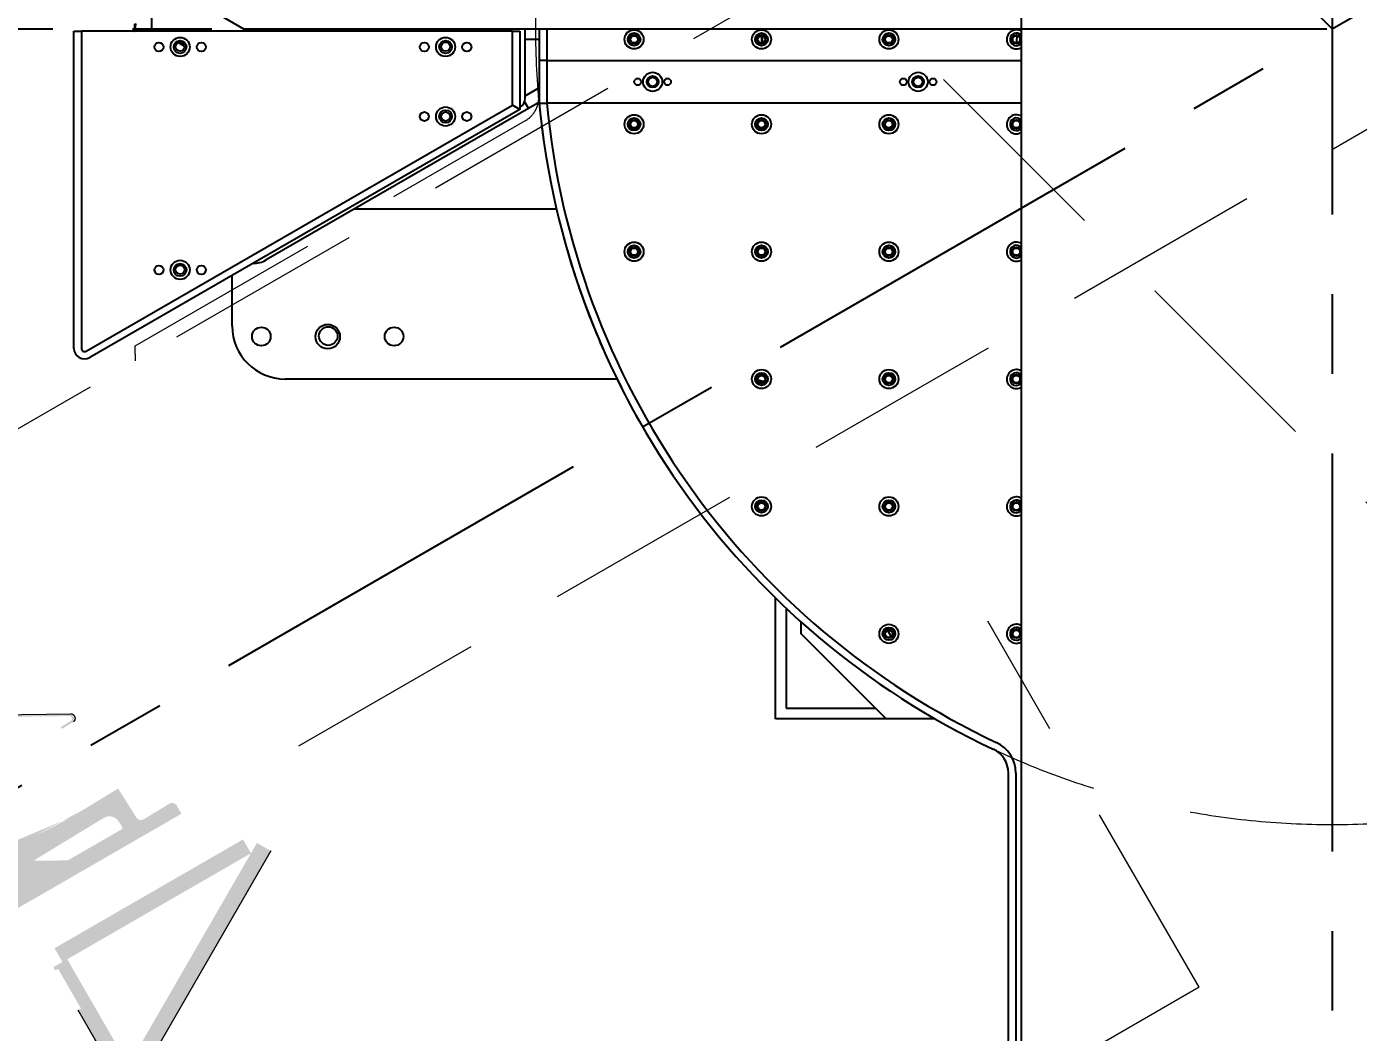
# Model space of a CAD drawing. Header units: inches. Extents: x -347369 to -260369, y 119522 to 149869.
# Drawn here: x -286460 to -285206, y 138054 to 139002 of the extents above; entities that cross this region are included whole.
import ezdxf

# ---------------------------------------------------------------- set-up
doc = ezdxf.new("R2010")
doc.units = ezdxf.units.IN
doc.header["$LTSCALE"] = 300
doc.linetypes.add('CENTRO', pattern=[2, 1.25, -0.25, 0.25, -0.25])
doc.linetypes.add('NASCOSTA', pattern=[0.375, 0.25, -0.125])
for name, color, linetype in [('ASSI', 254, 'CENTRO'), ('MACCHINA', 40, 'Continuous'), ('QUOTE', 7, 'Continuous')]:
    doc.layers.add(name, color=color, linetype=linetype)
doc.styles.get("Standard").update_dxf_attribs({"font": 'romans.shx'})
doc.dimstyles.new('sc1a100', dxfattribs={"dimscale": 100, "dimtxt": 3, "dimasz": 3, "dimexe": 0, "dimexo": 0, "dimgap": 1, "dimtad": 1, "dimzin": 12, "dimdsep": 46, "dimtxsty": 'Standard', "dimblk": 'CLOSEDBLANK', "dimcen": 1, "dimclrd": 253, "dimclre": 253, "dimclrt": 2, "dimadec": 0, "dimazin": 3, "dimtfac": 1, "dimtmove": 0, "dimatfit": 1, "dimldrblk": 'CLOSEDBLANK', "dimfxl": 1, "dimtolj": 1, "dimtzin": 0, "dimarcsym": 0})

# ---------------------------------------------------------------- blocks, each defined once
blk = doc.blocks.new('_ClosedBlank')
at = {"color": 0, "linetype": 'ByBlock', "lineweight": -2}
for p, q in [((-1, 0.1666666666666667), (0, 0)), ((-1, 0.1666666666666667), (-1, -0.1666666666666667)), ((0, 0), (-1, -0.1666666666666667))]:
    blk.add_line(p, q, dxfattribs=at)
blk = doc.blocks.new('*D27')
at = {"layer": 'Defpoints', "color": 0, "transparency": 16777216}
for p in [(-285230.1662940595, 140399.6558577591), (-284017.7307287613, 139699.655857759), (-287395.2298035208, 137749.6558577589), (-287103.2006463452, 136767.4604393702), (-285230.1662940595, 136499.655857759)]:
    blk.add_point(p, dxfattribs=at)
at = {"layer": 'QUOTE', "color": 253, "lineweight": -2, "transparency": 16777216}
for p, q in [((-287395.2298035208, 137749.6558577589), (-287753.6986503091, 137542.6937725696)), ((-285230.1662940595, 136499.655857759), (-285230.1662940595, 136085.7316873802))]:
    blk.add_line(p, q, dxfattribs=at)
blk.add_arc((-285230.1662940595, 138999.655857759), 2913.924170378776, 215.9014350610591, 264.098564938941, dxfattribs=at)
at = {"layer": 'QUOTE', "color": 253, "lineweight": -2, "transparency": 16777216, "xscale": 300, "yscale": 300, "zscale": 300}
for p, rotation in [((-287753.6986503091, 137542.6937725696), 122.9507175305296), ((-285230.1662940595, 136085.7316873802), 357.0492824694705)]:
    blk.add_blockref('_ClosedBlank', p, dxfattribs=dict(at, rotation=rotation))
at = {"layer": 'QUOTE', "color": 2, "transparency": 16777216, "insert": (-286562.128379249, 136692.6298524556), "char_height": 300, "attachment_point": 5, "rotation": 330.00000000000006}
blk.add_mtext('\\A1;60°', dxfattribs=at)
blk = doc.blocks.new('*D37')
at = {"layer": 'Defpoints', "color": 0, "transparency": 16777216}
for p in [(-285230.1662940595, 140399.6558577591), (-286220.1157877208, 139989.6053514202), (-283462.3993410933, 137231.8889047927), (-285230.1662940595, 136499.655857759), (-284473.382269545, 136175.2994279141)]:
    blk.add_point(p, dxfattribs=at)
at = {"layer": 'QUOTE', "color": 253, "lineweight": -2, "transparency": 16777216}
for p, q in [((-283462.3993410933, 137231.8889047927), (-283162.5938887292, 136932.0834524287)), ((-285230.1662940595, 136499.655857759), (-285230.1662940595, 136075.6669209525))]:
    blk.add_line(p, q, dxfattribs=at)
blk.add_arc((-285230.1662940595, 138999.6558577589), 2923.988936806411, 275.881103636428, 309.1188963635714, dxfattribs=at)
at = {"layer": 'QUOTE', "color": 253, "lineweight": -2, "transparency": 16777216, "xscale": 300, "yscale": 300, "zscale": 300}
for p, rotation in [((-283162.5938887292, 136932.0834524287), 42.0594481817856), ((-285230.1662940595, 136075.6669209525), 182.9405518182139)]:
    blk.add_blockref('_ClosedBlank', p, dxfattribs=dict(at, rotation=rotation))
at = {"layer": 'QUOTE', "color": 2, "transparency": 16777216, "insert": (-284206.8750296162, 136529.2122088819), "char_height": 300, "attachment_point": 5, "rotation": 22.499999999999773}
blk.add_mtext('\\A1;45°', dxfattribs=at)
blk = doc.blocks.new('A$Cda148bbc')
at = {"layer": 'MACCHINA', "lineweight": 0}
h = blk.add_hatch(color=5, dxfattribs=at)
edge = h.paths.add_edge_path(flags=0)
edge.add_line((163.4999999999454, -1470.000000000029), (163.4999999999445, -1485.000000000028))
edge.add_line((163.4999999999445, -1485.000000000028), (166.8936184653321, -1485.000000000028))
edge.add_line((166.8936184653317, -1485.000000000028), (166.8936184653317, -1482.000000000028))
edge.add_line((166.8936184653317, -1482.000000000028), (210.1063815345497, -1482.00000000003))
edge.add_line((210.1063815345497, -1482.00000000003), (210.1063815345497, -1485.00000000003))
edge.add_line((210.1063815345497, -1485.00000000003), (252.8794179049951, -1485.000000000032))
edge.add_arc((252.8794179049964, -1455.000000000032), 30.00000000000018, 269.9999999999986, 389.9999999999978)
edge.add_line((278.8601800185302, -1440.000000000033), (170.8601800185397, -1252.938512782589))
edge.add_line((170.8601800185397, -1252.938512782589), (157.8697989617731, -1260.438512782588))
edge.add_line((157.8697989617731, -1260.438512782588), (265.869798961764, -1447.500000000033))
edge.add_arc((252.8794179049964, -1455.000000000032), 15.00000000000046, -90.00000000000341, 29.999999999994316, ccw=False)
edge.add_line((252.8794179049955, -1470.000000000032), (163.4999999999454, -1470.000000000029))
blk.add_hatch(color=5, dxfattribs=at).paths.add_polyline_path([(148.499999999955, -1270.190307037545), (148.4999999999454, -1475.190307037546), (163.4999999999463, -1475.190307037545), (163.499999999955, -1270.190307037546)], flags=0)
h = blk.add_hatch(color=5, dxfattribs=at)
edge = h.paths.add_edge_path(flags=0)
edge.add_line((84.66118412417518, -1313.349776854875), (85.3230194779253, -1341.689884902567))
edge.add_ellipse((80.1509970630209, -1341.876517417674), major_axis=(5.064809987966975, 1.092338296013078), ratio=0.9650153692114153, start_angle=259.5375894061048, end_angle=349.5375894061063, ccw=False)
edge.add_line((80.267873782464, -1346.881234736727), (48.20133481006042, -1348.038356330385))
edge.add_line((48.20133481006042, -1348.038356330385), (49.10844626117387, -1386.881304792118))
edge.add_ellipse((39.16964945433938, -1404.607485002968), major_axis=(-1.095879957723582, -68.60793328710541), ratio=0.1457371482960682, start_angle=15.106656562768308, end_angle=105.1066565627739, ccw=False)
edge.add_line((40.71747486308686, -1470.886113175845), (-17.92142629723776, -1575.470576419857))
edge.add_line((-17.92142629723776, -1575.470576419857), (-16.18957171145121, -1649.629422431892))
edge.add_line((-16.18957171145121, -1649.629422431892), (-11.01319080940084, -1649.629422431892))
edge.add_line((-11.01319080940084, -1649.629422431892), (-9.958277556163921, -1694.801315121343))
edge.add_line((-9.958277556163921, -1694.801315121343), (-15.13465845821429, -1694.801315121343))
edge.add_line((-15.13465845821429, -1694.801315121343), (-14.69634602694578, -1713.570064162047))
edge.add_line((-14.69634602694578, -1713.570064162047), (-10.22400209269199, -1699.82041430906))
edge.add_line((-10.22400209269199, -1699.82041430906), (98.55187570565067, -1505.814957720917))
edge.add_line((98.55187570565067, -1505.814957720917), (98.55187570565931, -1308.330677667158))
edge.add_line((98.55187570565931, -1308.330677667158), (89.7203524425322, -1308.330677667158))
edge.add_ellipse((89.83756502622555, -1313.349776854876), major_axis=(-4.941327493578329, 1.607263914307163), ratio=0.9622501868990594, start_angle=288.6768081421266, end_angle=378.6768081421206)
edge = h.paths.add_edge_path(flags=0)
edge.add_ellipse((75.70361030866388, -1373.092397310912), major_axis=(-10.12961997593395, -2.184676592026157), ratio=0.9650153692114153, start_angle=259.5375894061048, end_angle=349.53758940610646, ccw=False)
edge.add_line((75.46985686977769, -1363.082962672805), (81.02898180359853, -1362.882361556847))
edge.add_ellipse((81.10102310178718, -1364.88333587237), major_axis=(-1.739230490846809e-14, -2.002273699352252), ratio=0.998864441283433, start_angle=89.99999999997368, end_angle=182.0642777282834, ccw=False)
edge.add_line((83.10102310178763, -1364.88333587237), (83.1010231017849, -1422.909312437156))
edge.add_line((83.1010231017849, -1422.909312437156), (67.17747672435598, -1451.309495896789))
edge.add_line((67.17747672435598, -1451.309495896789), (65.35956547885598, -1373.465662341125))
h = blk.add_hatch(color=5, dxfattribs=at)
edge = h.paths.add_edge_path(flags=0)
edge.add_ellipse((-70.8951999266028, -1567.990333927875), major_axis=(1.97653099743132, -0.6429055657228814), ratio=0.9622501868990618, start_angle=-26.32319185788748, end_angle=18.676808142111724, ccw=False)
edge.add_line((-69.39794558635731, -1569.409949556308), (-79.16398202440087, -1579.098637986684))
edge.add_line((-79.16398202440087, -1579.098637986684), (-77.47263525862127, -1580.325698421449))
edge.add_line((-77.47263525862127, -1580.325698421449), (-67.90069124611136, -1570.829565184741))
edge.add_ellipse((-70.8951999266028, -1567.990333927875), major_axis=(3.953061994862641, -1.285811131445763), ratio=0.9622501868990618, start_angle=333.6768081421233, end_angle=378.6768081421199)
edge.add_line((-66.75409520496214, -1567.990333927875), (-70.23489770999686, -1418.940697146813))
edge.add_ellipse((-68.16608874403391, -1418.866044140768), major_axis=(-2.025923995188325, -0.4369353184054683), ratio=0.9650153692114182, start_angle=319.5375894061203, end_angle=349.5375894061806, ccw=False)
edge.add_line((-69.98110520802356, -1417.929752076659), (-33.2061688183353, -1352.402328876376))
edge.add_ellipse((-31.39115235434565, -1353.338620940485), major_axis=(-2.025923995187546, -0.4369353184053514), ratio=0.9650153692114184, start_angle=169.5375894061012, end_angle=319.5375894061189, ccw=False)
edge.add_line((-29.32234338838362, -1353.263967934443), (-29.02931245268519, -1365.811693485766))
edge.add_line((-29.02931245268519, -1365.811693485766), (-26.96050348672361, -1365.737040479723))
edge.add_line((-26.96050348672361, -1365.737040479723), (-27.25353442242249, -1353.1893149284))
edge.add_ellipse((-31.39115235434565, -1353.338620940485), major_axis=(-4.051847990374339, -0.8738706368105404), ratio=0.9650153692114185, start_angle=169.537589406109, end_angle=319.5375894061337)
edge.add_line((-35.02118528232359, -1351.466036812269), (-71.79612167201185, -1416.993460012548))
edge.add_ellipse((-68.16608874403391, -1418.866044140768), major_axis=(-4.051847990375128, -0.8738706368106075), ratio=0.9650153692114183, start_angle=319.5375894061009, end_angle=349.5375894061889)
edge.add_line((-72.30370667595798, -1419.015350152858), (-68.82464756578247, -1567.990333927875))
at = {"layer": 'ASSI'}
blk.add_line((0, -2400.000000000029), (0, 1399.999999999971), dxfattribs=at)
at = {"layer": 'MACCHINA', "color": 8, "linetype": 'NASCOSTA', "lineweight": 5, "ltscale": 2.5}
for p, q in [((98.55187570574344, 693.9400339497552), (98.55187570564885, -1243.493307935776)), ((-292.6480839414289, -1368.856782750154), (-292.6480839413343, 584.9601536898081)), ((719.2973088064828, -560.0000000000655), (321.0999999999658, -560.0000000000473)), ((719.2973088064828, -560.0000000000655), (719.2973088064573, -1560.000000000058)), ((-305.0000000000582, -1125.510708275608), (-305.0000000000364, -701.231060350281)), ((-298.0000000000582, -1129.552160159936), (-305.0000000000582, -1125.510708275608)), ((-298.0000000000582, -1129.552160159936), (-292.6480839414216, -1132.642090337071))]:
    blk.add_line(p, q, dxfattribs=at)
at = {"layer": 'MACCHINA', "color": 5, "lineweight": 0}
for p, q in [((170.8601800185354, -1252.938512782592), (278.8601800185245, -1440.000000000036)), ((-71.79612167201753, -1416.993460012549), (-35.02118528233018, -1351.466036812271)), ((252.8794179049912, -1485.000000000036), (210.1063815345444, -1485.000000000033))]:
    blk.add_line(p, q, dxfattribs=at)
at = {"layer": 'MACCHINA', "color": 8, "linetype": 'NASCOSTA', "lineweight": 5, "ltscale": 2.5}
blk.add_circle((0, -2.91038304567337e-11), 749.9999999999886, dxfattribs=at)
blk.add_arc((-330.0000000000364, -701.231060350281), 25.00000000000013, 0, 64.79828014979401, dxfattribs=at)
at = {"layer": 'MACCHINA', "color": 5, "lineweight": 0}
blk.add_ellipse((-31.39115235434997, -1353.338620940485), major_axis=(-4.051847990374426, -0.8738706368103522), ratio=0.9650153692113985, start_param=2.958989141030903, end_param=5.576983019022725, dxfattribs=at)
blk = doc.blocks.new('A$Cad528b1c')
at = {"layer": 'ASSI'}
blk.add_line((0, 1400), (0, -2400), dxfattribs=at)
at = {"layer": 'MACCHINA'}
for p, q in [((-292.6480839414289, -1368.856782750154), (-292.6480839413343, 584.9601536898081)), ((-1112, 329.9999999999709), (-1112, -2.160000000028958)), ((-1060, 19.9999999999709), (-1025.358983848622, -2.91038304567337e-11)), ((-1128, 4.521315887497622), (-1128, -1.920565423599328)), ((-1185, -301.1001076700304), (-1185, -2.160000000028958)), ((-1185, -2.160000000028958), (-1178, -2.160000000028958)), ((-1178, -2.160000000028958), (-1178, -301.1001076700304)), ((-772, -2.160000000028958), (-1178, -2.160000000028958)), ((-1025.358983848622, -2.91038304567337e-11), (-292.6480839413634, -2.91038304567337e-11)), ((-772, -71.89205080174725), (-772, -2.160000000028958)), ((-772, -2.160000000028958), (-765, -2.160000000028958)), ((-765, -2.160000000028958), (-765, -75.93350268607537)), ((-760, -65.37604307036963), (-760, -2.91038304567337e-11)), ((-746.5, -10.0000000000291), (-760, -10.0000000000291)), ((-746.5, -29.99999999997817), (-746.5, -2.91038304567337e-11)), ((-739.5, -2.91038304567337e-11), (-739.5, -29.99999999997817)), ((-537.8740144860276, -6.602665469359636), (-537.2783914154097, -13.4106683192731)), ((-536.2932022148234, -13.19771916442915), (-536.8668142904353, -6.641303138709191)), ((-746.5000000000036, -69.99999999999272), (-746.5000000000036, -29.99999999999272)), ((-739.5, -29.99999999997817), (-746.5, -29.99999999997817)), ((-739.5, -29.99999999999272), (-739.5000000000036, -69.99999999999272)), ((-739.5, -29.99999999997817), (-292.6480839413671, -30)), ((-760, -63.0666419936133), (-746.5000000000036, -55.27241335955478)), ((-1173.5, -303.6981838813808), (-772, -71.89205080174725)), ((-757, -75.19099764659404), (-1004, -217.796514136433)), ((-765, -75.93350268607537), (-772, -71.89205080174725)), ((-760.6377899245817, -68.89016066995464), (-757, -75.19099764659404)), ((-746.5000000000036, -69.12881982010367), (-757, -75.19099764659404)), ((-746.7261881037812, -69.99999999997817), (-739.6952075010377, -69.99999999997817)), ((-292.6480839413707, -70), (-739.6952075010377, -69.99999999997817)), ((-765, -75.93350268607537), (-1170, -309.7603617078748)), ((-730.4792947099886, -170.0000000000291), (-921.2140090910652, -170.0000000000291)), ((-1036, -280.0000000000291), (-1036, -232.3954256364632)), ((-673.4983296193095, -330.0000000000291), (-986, -330.0000000000291)), ((-524.2640687119274, -649.9859312880981), (-524.2640687119274, -536.327499069037)), ((-514.2640687119274, -545.923499798173), (-514.2640687119274, -639.9859312880981)), ((-500, -570.0000000000291), (-500, -559.0169943749752)), ((-420, -650.0000000000291), (-500, -570.0000000000291)), ((-500.2640687119274, -649.9859312880981), (-524.2640687119274, -649.9859312880981)), ((-514.2640687119274, -639.9859312880981), (-430.014068711931, -639.9859312880981)), ((-420.014068711931, -649.9859312880981), (-500.2640687119274, -649.9859312880981)), ((-374.165738677395, -650.0000000000291), (-420, -650.0000000000291)), ((-305.0000000000582, -1125.510708275608), (-305.0000000000364, -701.231060350281)), ((-298.0000000000364, -701.231060350281), (-298.0000000000582, -1129.552160159936))]:
    blk.add_line(p, q, dxfattribs=at)
at = {"layer": 'MACCHINA', "flags": 128}
blk.add_lwpolyline([(-540.8100121693496, -330.8518146452006), (-537.059047744875, -331.7037086855744), (-534.9802549777633, -332.3092539430945)], dxfattribs=at)
at = {"layer": 'MACCHINA'}
for centre, radius in [((-1085, -17.16000000002896), 9.000000000000455), ((-1085, -17.16000000002896), 6.000000000000455), ((-835, -17.16000000002896), 9.000000000000455), ((-835, -17.16000000002896), 6.000000000000455), ((-657.5, -10.00000000000364), 8.999999999999545), ((-657.5, -10.00000000000364), 6.000000000000455), ((-657.5, -9.999999999996362), 4.25), ((-657.5, -9.999999999996362), 3.41786025882493), ((-537.5, -10.00000000000728), 9), ((-537.5, -10.00000000000728), 6), ((-537.5, -10.00000000000364), 4.250000000000455), ((-537.5, -10.00000000000364), 3.41786025882493), ((-417.5, -10.00000000001091), 8.999999999999545), ((-417.5, -10.00000000001091), 5.999999999999545), ((-417.5, -10.00000000000728), 4.25), ((-417.5, -10.00000000000728), 3.417860258824021), ((-297.5, -10.00000000001455), 4.25), ((-297.5, -10.00000000001455), 3.417860258824476), ((-1105, -17.16000000002896), 4.25), ((-1085, -17.0000000000291), 4.25), ((-1065, -17.16000000002896), 4.25), ((-855, -17.16000000002896), 4.25), ((-835, -17.0000000000291), 4.25), ((-815, -17.16000000002896), 4.25), ((-654.0000000000036, -49.99999999999636), 3.25), ((-640.0000000000036, -49.99999999999636), 9), ((-640.0000000000036, -49.99999999999636), 5.5), ((-640.0000000000036, -49.99999999999636), 4.250000000000455), ((-626.0000000000036, -49.99999999999636), 3.25), ((-404.0000000000036, -50.00000000001091), 3.250000000000455), ((-390.0000000000036, -50.00000000001091), 9), ((-390.0000000000036, -50.00000000001091), 5.5), ((-390.0000000000036, -50.00000000001091), 4.25), ((-376.0000000000036, -50.00000000001091), 3.249999999999545), ((-835, -82.66000000002896), 9.000000000000455), ((-855, -82.66000000002896), 4.25), ((-835, -82.66000000002896), 6.000000000000455), ((-835, -82.66000000002896), 4.25), ((-815, -82.66000000002896), 4.25), ((-657.5000000000036, -90.00000000000364), 9), ((-657.5000000000036, -90.00000000000364), 6), ((-657.5000000000073, -89.99999999999636), 4.250000000000455), ((-657.5000000000073, -89.99999999999636), 3.417860258824476), ((-537.5000000000036, -90.00000000000728), 9), ((-537.5000000000036, -90.00000000000728), 6), ((-537.5000000000073, -90.00000000000364), 4.249999999999545), ((-537.5000000000073, -90.00000000000364), 3.417860258824476), ((-417.5000000000036, -90.00000000001091), 9.000000000000455), ((-417.5000000000036, -90.00000000001091), 6), ((-417.5000000000073, -90.00000000000728), 4.25), ((-417.5000000000073, -90.00000000000728), 3.417860258824476), ((-297.5000000000073, -90.00000000001455), 4.25), ((-297.5000000000073, -90.00000000001455), 3.417860258824476), ((-657.5000000000109, -210.0000000000036), 9), ((-657.5000000000109, -210.0000000000036), 6), ((-657.5000000000109, -209.9999999999964), 4.25), ((-657.5000000000109, -209.9999999999964), 3.417860258824021), ((-537.5000000000109, -210.0000000000073), 9), ((-537.5000000000109, -210.0000000000073), 6), ((-537.5000000000109, -210.0000000000036), 4.25), ((-537.5000000000109, -210.0000000000036), 3.417860258824476), ((-417.5000000000109, -210.0000000000109), 9.000000000000455), ((-417.5000000000109, -210.0000000000109), 6.000000000000455), ((-417.5000000000109, -210.0000000000073), 4.250000000000455), ((-417.5000000000109, -210.0000000000073), 3.417860258824476), ((-297.5000000000109, -210.0000000000146), 4.25), ((-297.5000000000109, -210.0000000000146), 3.417860258824476), ((-1105, -227.160000000029), 4.25), ((-1085, -227.160000000029), 9.000000000000455), ((-1085, -227.160000000029), 6.000000000000455), ((-1085, -227.0000000000291), 4.25), ((-1065, -227.160000000029), 4.25), ((-1008.5, -289.9150975091288), 8.75), ((-946, -290.0000000000291), 11.49999999999955), ((-945.5, -289.5000000000291), 8.75), ((-883.5, -289.9150975091288), 8.75), ((-537.5000000000146, -330.0000000000073), 9), ((-537.5000000000146, -330.0000000000073), 6.000000000000455), ((-537.5000000000182, -330.0000000000036), 4.25), ((-417.5000000000146, -330.0000000000109), 9), ((-417.5000000000146, -330.0000000000109), 6.000000000000455), ((-417.5000000000182, -330.0000000000073), 4.250000000000455), ((-297.5000000000182, -330.0000000000146), 4.249999999999545), ((-537.5000000000182, -330.0000000000036), 3.41786025882493), ((-417.5000000000182, -330.0000000000073), 3.41786025882493), ((-297.5000000000182, -330.0000000000146), 3.417860258824021), ((-537.5000000000218, -450.0000000000073), 8.999999999999545), ((-537.5000000000218, -450.0000000000073), 5.999999999999545), ((-537.5000000000218, -450.0000000000036), 4.249999999999545), ((-537.5000000000218, -450.0000000000036), 3.417860258824476), ((-417.5000000000218, -450.0000000000109), 9), ((-417.5000000000218, -450.0000000000109), 6), ((-417.5000000000218, -450.0000000000073), 4.249999999999545), ((-417.5000000000218, -450.0000000000073), 3.417860258824021), ((-297.5000000000218, -450.0000000000146), 4.25), ((-297.5000000000218, -450.0000000000146), 3.41786025882493), ((-417.5000000000291, -570.0000000000109), 8.999999999999545), ((-417.5000000000291, -570.0000000000109), 5.999999999999545), ((-417.5000000000291, -570.0000000000073), 4.25), ((-417.5000000000291, -570.0000000000073), 3.417860258824476), ((-297.5000000000291, -570.0000000000146), 4.25), ((-297.5000000000291, -570.0000000000146), 3.417860258824476)]:
    blk.add_circle(centre, radius, dxfattribs=at)
for centre, radius, start, end in [((-297.5, -10.00000000001819), 9, 57.37748567645224, 270), ((-297.5, -10.00000000001819), 6, 36.03549763325554, 270), ((-382.2545742132279, -5.997556033034925), 85.46999999999996, 355.0348321014397, 359.5577216157114), ((-1096.5, -35.05000000002838), 24.00000000000035, 48.98681436881235, 66.00920372504471), ((-1096.5, -35.05000000002838), 25.0000000020042, 51.89205460426334, 63.10396349584642), ((-297.5, -10.00000000001819), 6, 270, 323.9645023667445), ((-297.5, -10.00000000001819), 9, 270, 302.6225143235478), ((-770, -65.37604307036963), 10.00000000000045, 299.9999999999582, 0), ((0, 0), 749.9999999999998, 185.3554006130994, 244.798280149794), ((0, 0), 743, 185.4060048116402, 244.798280149794), ((-297.5000000000036, -90.00000000001819), 8.999999999999995, 57.37748567645224, 270), ((-297.5000000000036, -90.00000000001819), 6, 36.03549763325554, 270), ((-297.5000000000036, -90.00000000001819), 6.000000000000157, 270, 323.9645023667445), ((-297.5000000000036, -90.00000000001819), 8.999999999999886, 270, 302.6225143235478), ((-297.5000000000109, -210.0000000000182), 9.00000000000024, 57.37748567645224, 270), ((-297.5000000000109, -210.0000000000182), 6.000000000000257, 36.03549763325554, 270), ((-1016, -197.0119044456078), 23.99999999999977, 269.3307528891913, 299.9999999999582), ((-297.5000000000109, -210.0000000000182), 6.000000000000257, 270, 323.9645023667445), ((-297.5000000000109, -210.0000000000182), 9.000000000000133, 270, 302.6225143235478), ((-986, -280.0000000000291), 50, 180, 270), ((-1175, -301.1001076700304), 10, 180, 299.9999999999582), ((-1175, -301.1001076700304), 3.000000000000455, 180, 299.9999999999582), ((-297.5000000000146, -330.0000000000182), 9.00000000000024, 57.37748567645224, 270), ((-297.5000000000146, -330.0000000000182), 6, 36.03549763325554, 270), ((-297.5000000000146, -330.0000000000182), 6, 270, 323.9645023667445), ((-297.5000000000146, -330.0000000000182), 9, 270, 302.6225143235478), ((-297.5000000000218, -450.0000000000182), 9.000000000000455, 57.37748567645224, 270), ((-297.5000000000218, -450.0000000000182), 6.000000000000455, 36.03549763325554, 270), ((-297.5000000000218, -450.0000000000182), 6.000000000000455, 270, 323.9645023667445), ((-297.5000000000218, -450.0000000000182), 9.000000000000455, 270, 302.6225143235478), ((-297.5000000000291, -570.0000000000182), 9, 57.37748567645224, 270), ((-297.5000000000291, -570.0000000000182), 6.000000000000455, 36.03549763325554, 270), ((-424.2640687119274, -574.2359312880981), 8.749999999999888, 9.069563073172132, 55.04333694901234), ((-297.5000000000291, -570.0000000000182), 6.000000000000455, 270, 323.9645023667445), ((-297.5000000000291, -570.0000000000182), 9.00000000000024, 270, 302.6225143235478), ((-330.0000000000364, -701.231060350281), 31.99999999999976, 0, 64.79828014979401), ((-330.0000000000364, -701.231060350281), 25.00000000000013, 0, 64.79828014979401)]:
    blk.add_arc(centre, radius, start, end, dxfattribs=at)
for points, knots in [([(-1126.828580389789, 4.997493918395776), (-1127.022369219841, 4.403573663777934), (-1127.41347428476, 3.204922432578314), (-1127.564710584673, 1.300346437459666), (-1127.424976347822, -0.5233668364999176), (-1127.062662323493, -1.644222125301894), (-1126.89593825187, -2.160000000028958)], [0, 0, 0, 0, 0.2561254374961693, 0.5169129501990269, 0.7777004629018736, 1, 1, 1, 1]), ([(-1127.999471284329, -1.867428882404056), (-1127.998783231003, -1.882924887333502), (-1127.9973916337, -1.914265770177735), (-1127.985542347789, -1.961811897366715), (-1127.96605587197, -2.007554885123682), (-1127.937707311048, -2.048149676124012), (-1127.896638564234, -2.087291977051791), (-1127.84153827429, -2.124047924658953), (-1127.797056238815, -2.14969331589964), (-1127.772271787919, -2.159499760855397), (-1127.771007501695, -2.160000000028958)], [0, 0, 0, 0, 0.105671254008733, 0.2137215628809037, 0.3337026488669322, 0.4780910129101209, 0.643305278019339, 0.8177282937080621, 0.9907020894590921, 0.9999999999999999, 0.9999999999999999, 0.9999999999999999, 0.9999999999999999])]:
    blk.add_open_spline(points, degree=3, knots=knots, dxfattribs=at)

msp = doc.modelspace()

# ---------------------------------------------------------------- linework, layer by layer
at = {"layer": 'ASSI'}
msp.add_line((-300610.1661223982, 138999.655857759), (-262190.1324234007, 138999.655857759), dxfattribs=at)

# ---------------------------------------------------------------- block references
for p, rotation in [((-285230.1662940596, 138999.6558577591), 45), ((-285230.1662940595, 138999.655857759), 299.9999999999999)]:
    msp.add_blockref('A$Cda148bbc', p, dxfattribs=dict(rotation=rotation))
msp.add_blockref('A$Cad528b1c', (-285230.1662940595, 138999.6558577591))

# ---------------------------------------------------------------- dimensions: what is measured, and where the dimension line sits
at = {"layer": 'QUOTE'}
for base, line2, picture, middle in [((-287103.2006463452, 136767.4604393702), ((-287395.2298035208, 137749.6558577589), (-284017.7307287613, 139699.655857759)), '*D27', (-286562.128379249, 136692.6298524555)), ((-284473.382269545, 136175.2994279141), ((-283462.3993410933, 137231.8889047927), (-286220.1157877208, 139989.6053514202)), '*D37', (-284206.8750296162, 136529.2122088819))]:
    dim = msp.add_angular_dim_2l(base=base, line1=((-285230.1662940595, 136499.655857759), (-285230.1662940595, 140399.6558577591)), line2=line2, dimstyle='sc1a100', dxfattribs=at)
    dim.commit()
    dim.dimension.update_dxf_attribs({"geometry": picture, "text_midpoint": middle})

doc.saveas('drawing.dxf')
